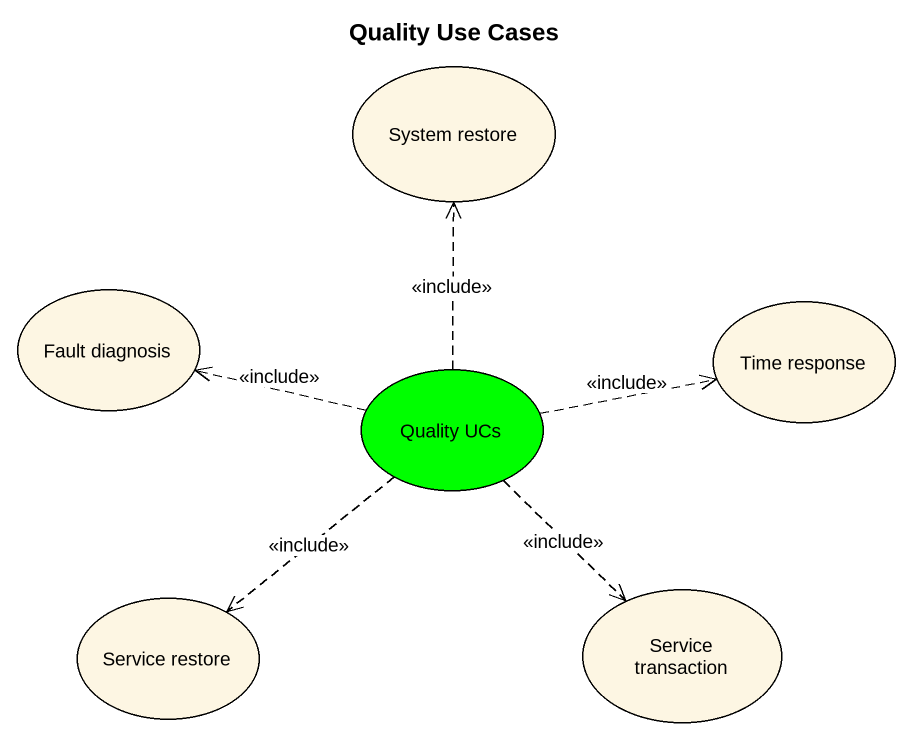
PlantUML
@startuml
title Quality Use Cases
usecase "System restore" as System_restore
usecase "Fault diagnosis" as Fault_diagnosis
usecase "Time response" as Time_response
usecase "Quality UCs" as Quality_UCs #00FF00
usecase "Service restore" as Service_restore
usecase "Service transaction" as Service_transaction
Quality_UCs .up.> System_restore : <<include>>
Quality_UCs .left.> Fault_diagnosis : <<include>>
Quality_UCs .right.> Time_response : <<include>>
Quality_UCs ..> Service_restore : <<include>>
Quality_UCs ..> Service_transaction : <<include>>
@enduml
